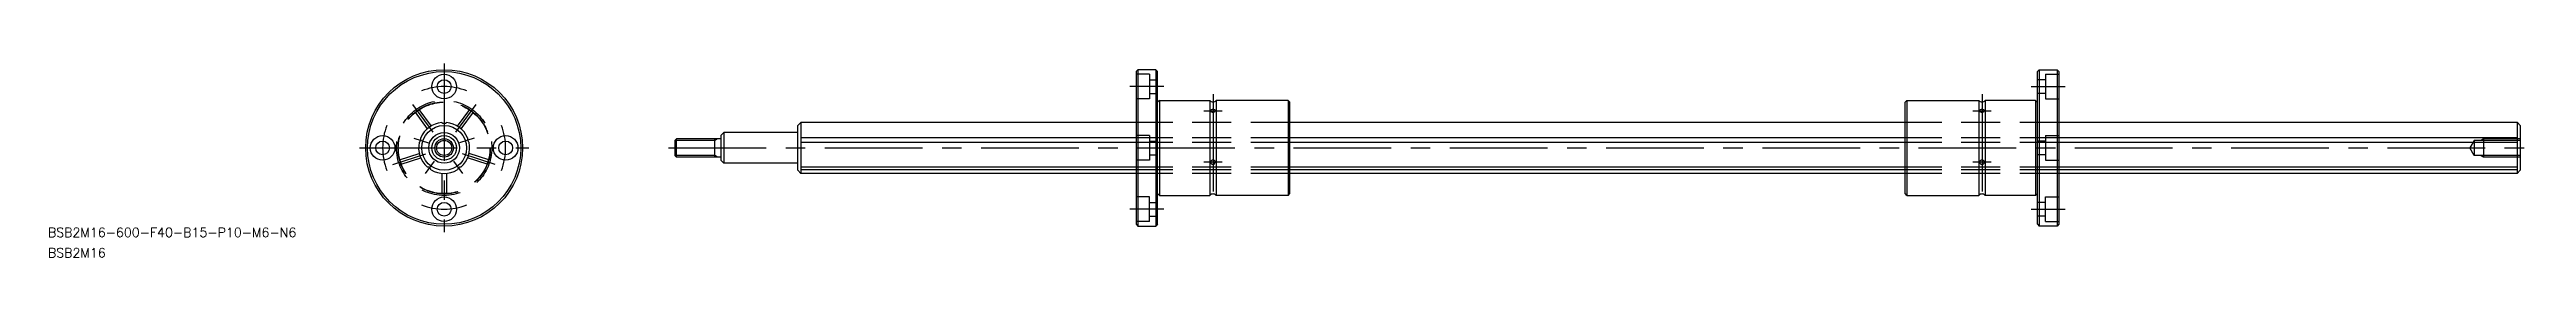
# Model space of a CAD drawing. Extents: x -128 to 677, y -36 to 28.
import ezdxf

# ---------------------------------------------------------------- set-up
doc = ezdxf.new("R2010")
doc.units = 0
doc.linetypes.add('CENTER', pattern=[50.8, 31.75, -6.35, 6.35, -6.35])
doc.linetypes.add('DASHED', pattern=[19.05, 12.7, -6.35])
doc.layers.get('0').update_dxf_attribs({"linetype": 'CONTINUOUS'})
doc.layers.add('CENTER', color=1, linetype='CENTER')
doc.styles.get("Standard").update_dxf_attribs({"font": 'txt.shx', "height": 3, "bigfont": 'bigfont.shx'})

# ---------------------------------------------------------------- blocks, each defined once
blk = doc.blocks.new('*U4')
at = {"color": 7, "linetype": 'CONTINUOUS'}
blk.add_text('BSB2M16-600-F40-B15-P10-M6-N6', height=3, dxfattribs=at).set_placement((-128.8, -29.05))
blk = doc.blocks.new('*U5')
at = {"color": 7, "linetype": 'CONTINUOUS'}
blk.add_text('BSB2M16', height=3, dxfattribs=at).set_placement((-128.8, -35.7))

msp = doc.modelspace()

# ---------------------------------------------------------------- linework, layer by layer
at = {"color": 7, "linetype": 'CONTINUOUS'}
for p, q in [((224.95, 24.9), (225.55, 25.5)), ((224.95, 24.9), (224.95, -24.9)), ((225.55, 25.5), (225.55, -25.5)), ((231.35, 25.5), (225.55, 25.5)), ((231.35, 25.5), (231.35, -25.5)), ((231.35, 25.5), (231.95, 24.9)), ((231.95, -24.9), (231.95, 24.9)), ((518.55, 25.5), (517.95, 24.9)), ((517.95, -24.9), (517.95, 24.9)), ((518.55, 25.5), (518.55, -25.5)), ((518.55, 25.5), (524.35, 25.5)), ((524.35, 25.5), (524.35, -25.5)), ((524.95, 24.9), (524.35, 25.5)), ((524.95, 24.9), (524.95, -24.9)), ((114.95, 7.3), (115.91, 8.26)), ((224.95, 8.26), (115.91, 8.26)), ((115.95, 8.26), (115.95, -8.3)), ((232.55, 15.5), (231.95, 14.9)), ((232.55, 15.5), (232.55, -15.5)), ((232.55, 15.5), (248.95, 15.5)), ((248.95, 15.5), (248.95, -15.5)), ((250.95, 15.5), (250.95, -15.5)), ((274.35, 15.5), (250.95, 15.5)), ((274.35, 15.5), (274.35, -15.5)), ((274.95, 14.9), (274.35, 15.5)), ((274.95, -14.9), (274.95, 14.9)), ((474.95, 8.26), (274.95, 8.26)), ((474.95, 14.9), (475.55, 15.5)), ((474.95, -14.9), (474.95, 14.9)), ((475.55, 15.5), (475.55, -15.5)), ((475.55, 15.5), (498.95, 15.5)), ((498.95, 15.5), (498.95, -15.5)), ((500.95, 15.5), (500.95, -15.5)), ((517.35, 15.5), (500.95, 15.5)), ((517.35, 15.5), (517.35, -15.5)), ((517.35, 15.5), (517.95, 14.9)), ((673.99, 8.26), (524.95, 8.26)), ((673.95, 8.26), (673.95, -8.3)), ((673.99, 8.26), (674.95, 7.3)), ((74.95, 2.46), (75.49, 3)), ((74.95, 2.46), (74.95, -2.46)), ((89.95, 3), (75.49, 3)), ((75.49, -3), (75.49, 3)), ((87.95, -3), (87.95, 3)), ((89.95, 4), (90.95, 5)), ((89.95, 4), (89.95, -4)), ((114.95, 5), (90.95, 5)), ((90.95, 5), (90.95, -5)), ((114.95, -7.3), (114.95, 7.3)), ((224.95, 3.31), (115.95, 3.31)), ((224.95, 1.8), (115.95, 1.8)), ((474.95, 3.31), (274.95, 3.31)), ((474.95, 1.8), (274.95, 1.8)), ((673.95, 3.31), (524.95, 3.31)), ((673.95, 1.8), (524.95, 1.8)), ((674.95, 7.3), (674.95, -7.3)), ((74.95, -2.46), (75.49, -3)), ((89.95, -3), (75.49, -3)), ((89.95, -4), (90.95, -5)), ((114.95, -5), (90.95, -5)), ((114.95, -7.3), (115.95, -8.3)), ((224.95, -6.22), (115.95, -6.22)), ((224.95, -7.15), (115.95, -7.15)), ((474.95, -6.22), (274.95, -6.22)), ((474.95, -7.15), (274.95, -7.15)), ((673.95, -6.22), (524.95, -6.22)), ((673.95, -7.15), (524.95, -7.15)), ((674.95, -7.3), (673.95, -8.3)), ((224.95, -8.3), (115.95, -8.3)), ((232.55, -15.5), (231.95, -14.9)), ((232.55, -15.5), (248.95, -15.5)), ((274.35, -15.5), (250.95, -15.5)), ((274.35, -15.5), (274.95, -14.9)), ((474.95, -8.3), (274.95, -8.3)), ((475.55, -15.5), (474.95, -14.9)), ((475.55, -15.5), (498.95, -15.5)), ((517.35, -15.5), (500.95, -15.5)), ((517.35, -15.5), (517.95, -14.9)), ((673.95, -8.3), (524.95, -8.3)), ((224.95, -24.9), (225.55, -25.5)), ((225.55, -25.5), (231.35, -25.5)), ((231.95, -24.9), (231.35, -25.5)), ((517.95, -24.9), (518.55, -25.5)), ((524.35, -25.5), (518.55, -25.5)), ((524.95, -24.9), (524.35, -25.5))]:
    msp.add_line(p, q, dxfattribs=at)
at = {"color": 3, "linetype": 'DASHED'}
for p, q in [((229.35, 24), (224.95, 24)), ((229.35, 24), (229.35, 16)), ((229.35, 22.25), (231.95, 22.25)), ((229.35, 17.75), (231.95, 17.75)), ((520.55, 22.25), (517.95, 22.25)), ((520.55, 17.75), (517.95, 17.75)), ((520.55, 24), (520.55, 16)), ((520.55, 24), (524.95, 24)), ((-9.41, 11.68), (-5.47, 6.25)), ((-8.2, 12.56), (-4.25, 7.13)), ((8.2, 12.56), (4.25, 7.13)), ((9.41, 11.68), (5.47, 6.25)), ((229.35, 16), (224.95, 16)), ((274.95, 8.26), (224.95, 8.26)), ((524.95, 8.26), (474.95, 8.26)), ((520.55, 16), (524.95, 16)), ((229.35, 4), (224.95, 4)), ((274.95, 3.31), (224.95, 3.31)), ((274.95, 1.8), (224.95, 1.8)), ((229.35, 4), (229.35, -4)), ((229.35, 2.25), (231.95, 2.25)), ((524.95, 3.31), (474.95, 3.31)), ((524.95, 1.8), (474.95, 1.8)), ((520.55, 2.25), (517.95, 2.25)), ((520.55, 4), (520.55, -4)), ((520.55, 4), (524.95, 4)), ((-14.48, -3.92), (-8.09, -1.84)), ((-14.02, -5.34), (-7.63, -3.27)), ((14.02, -5.34), (7.63, -3.27)), ((14.48, -3.92), (8.09, -1.84)), ((229.35, -4), (224.95, -4)), ((274.95, -6.22), (224.95, -6.22)), ((274.95, -7.15), (224.95, -7.15)), ((229.35, -2.25), (231.95, -2.25)), ((524.95, -6.22), (474.95, -6.22)), ((524.95, -7.15), (474.95, -7.15)), ((520.55, -2.25), (517.95, -2.25)), ((520.55, -4), (524.95, -4)), ((-0.75, -8.27), (-0.75, -14.98)), ((0.75, -8.27), (0.75, -14.98)), ((274.95, -8.3), (224.95, -8.3)), ((229.35, -16), (224.95, -16)), ((229.35, -24), (229.35, -16)), ((524.95, -8.3), (474.95, -8.3)), ((520.55, -24), (520.55, -16)), ((520.55, -16), (524.95, -16)), ((229.35, -24), (224.95, -24)), ((229.35, -17.75), (231.95, -17.75)), ((229.35, -22.25), (231.95, -22.25)), ((520.55, -17.75), (517.95, -17.75)), ((520.55, -22.25), (517.95, -22.25)), ((520.55, -24), (524.95, -24))]:
    msp.add_line(p, q, dxfattribs=at)
at = {"color": 3, "linetype": 'CONTINUOUS'}
for p, q in [((87.95, 2.46), (74.95, 2.46)), ((88.89, 3), (87.95, 2.46)), ((659.95, 2.46), (658.53, 0)), ((659.95, -2.46), (658.53, 0)), ((674.95, 2.46), (659.95, 2.46)), ((659.95, 2.46), (659.95, -2.46)), ((662.95, 3), (662.01, 2.46)), ((674.95, 3), (662.95, 3)), ((662.95, 3), (662.95, -3)), ((87.95, -2.46), (74.95, -2.46)), ((88.89, -3), (87.95, -2.46)), ((674.95, -2.46), (659.95, -2.46)), ((662.95, -3), (662.01, -2.46)), ((674.95, -3), (662.95, -3))]:
    msp.add_line(p, q, dxfattribs=at)
at = {"color": 7, "linetype": 'CONTINUOUS'}
for centre, radius in [((0, 0), 25.5), ((0, 0), 24.9), ((0, 20), 4), ((0, 20), 2.25), ((-20, 0), 4), ((-20, 0), 2.25), ((0, 0), 7.3), ((0, 0), 5), ((0, 0), 4), ((0, 0), 3), ((20, 0), 4), ((20, 0), 2.25), ((0, -20), 4), ((0, -20), 2.25)]:
    msp.add_circle(centre, radius, dxfattribs=at)
at = {"color": 3, "linetype": 'DASHED'}
for radius in [15.5, 15, 14.9]:
    msp.add_circle((0, 0), radius, dxfattribs=at)
at = {"color": 3, "linetype": 'CONTINUOUS'}
msp.add_circle((0, 0), 2.46, dxfattribs=at)
at = {"color": 7, "linetype": 'CONTINUOUS'}
for centre, radius, start, end in [((0, 0), 8.3, 95.50006, 156.49994), ((0, 9.65), 1.6, 240.18471, 299.81529), ((0, 9.65), 1.6, 240.18471, 299.81529), ((0, 0), 8.3, 23.50006, 84.49994), ((249.95, 16.25), 1.25, 216.8699, 323.1301), ((249.59, 12.12), 0.392, 120.21266, 177.09286), ((249.59, 12.14), 0.397, 180.60827, 247.62814), ((249.95, 11.06), 1.5, 68.20136, 111.79864), ((249.95, 13.09), 1.41, 249.0721, 290.9279), ((250.3, 12.14), 0.397, 292.37186, 359.39173), ((250.31, 12.12), 0.392, 2.90714, 59.78734), ((499.95, 16.25), 1.25, 216.8699, 323.1301), ((499.59, 12.12), 0.392, 120.21266, 177.09286), ((499.59, 12.14), 0.397, 180.60827, 247.62814), ((499.95, 11.06), 1.5, 68.20136, 111.79864), ((499.95, 13.09), 1.41, 249.0721, 290.9279), ((500.3, 12.14), 0.397, 292.37186, 359.39173), ((500.31, 12.12), 0.392, 2.90714, 59.78734), ((0, 0), 8.3, 167.50006, 228.49994), ((-9.18, 2.98), 1.6, 312.18471, 11.81529), ((0, 0), 8.3, 311.50006, 12.49994), ((9.18, 2.98), 1.6, 168.18471, 227.81529), ((-5.67, -7.81), 1.6, 24.18471, 83.81529), ((0, 0), 8.3, 239.50006, 300.49994), ((5.67, -7.81), 1.6, 96.18471, 155.81529), ((249.9, -4.67), 0.707, 130.56293, 177.50717), ((249.91, -4.63), 0.714, 180.16889, 239.6254), ((249.95, -4.62), 0.702, 44.22787, 135.77213), ((249.95, -4.45), 0.888, 243.43661, 296.56339), ((249.98, -4.63), 0.714, 300.3746, 359.83111), ((249.99, -4.67), 0.707, 2.49283, 49.43707), ((499.9, -4.67), 0.707, 130.56293, 177.50717), ((499.91, -4.63), 0.714, 180.16889, 239.6254), ((499.95, -4.62), 0.702, 44.22787, 135.77213), ((499.95, -4.45), 0.888, 243.43661, 296.56339), ((499.98, -4.63), 0.714, 300.3746, 359.83111), ((499.99, -4.67), 0.707, 2.49283, 49.43707), ((249.95, -16.25), 1.25, 36.8699, 143.1301), ((499.95, -16.25), 1.25, 36.8699, 143.1301)]:
    msp.add_arc(centre, radius, start, end, dxfattribs=at)
at = {"layer": 'CENTER', "color": 1, "linetype": 'CENTER'}
for p, q in [((0, 27.5), (0, -27.5)), ((233.95, 20), (222.95, 20)), ((249.95, 17.5), (249.95, -17.5)), ((499.95, 17.5), (499.95, -17.5)), ((515.95, 20), (526.95, 20)), ((-10.29, 14.16), (-3.7, 5.1)), ((10.29, 14.16), (3.7, 5.1)), ((246.95, 12.14), (252.95, 12.14)), ((496.95, 12.14), (502.95, 12.14)), ((-27.5, 0), (27.5, 0)), ((-9.8, 3.18), (-5.04, 1.64)), ((9.8, 3.18), (5.04, 1.64)), ((72.95, 0), (676.95, 0)), ((-16.64, -5.41), (-5.99, -1.95)), ((-6.05, -8.33), (-3.12, -4.29)), ((6.05, -8.33), (3.12, -4.29)), ((16.64, -5.41), (5.99, -1.95)), ((252.95, -4.64), (246.95, -4.64)), ((502.95, -4.64), (496.95, -4.64)), ((233.95, -20), (222.95, -20)), ((515.95, -20), (526.95, -20))]:
    msp.add_line(p, q, dxfattribs=at)
for start, end in [(68.38615, 111.61385), (158.38615, 201.61385), (338.38615, 21.61385), (248.38615, 291.61385)]:
    msp.add_arc((0, 0), 20, start, end, dxfattribs=at)

# ---------------------------------------------------------------- block references
at = {"color": 7, "linetype": 'CONTINUOUS'}
for name in ['*U4', '*U5']:
    msp.add_blockref(name, (0, 0), dxfattribs=at)

doc.saveas('drawing.dxf')
